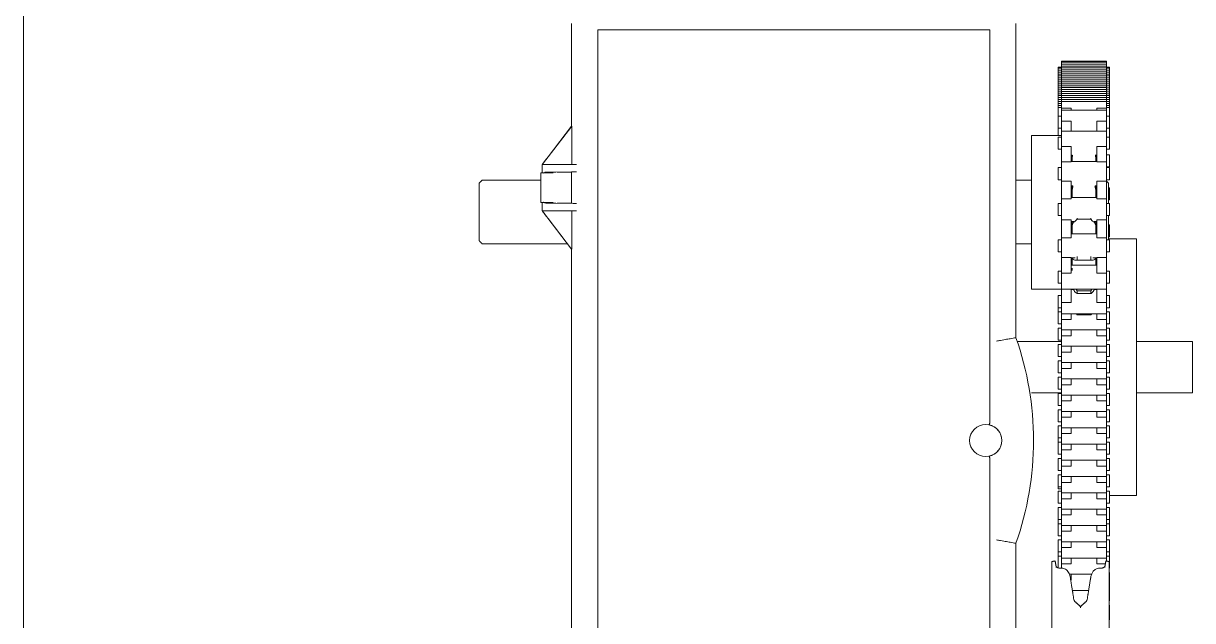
# Model space of a CAD drawing. Header units: inches. Extents: x 1.3 to 23.5, y 7.2 to 20.2.
# Drawn here: x 1.27 to 8.85, y 11.43 to 15.31 of the extents above; entities that cross this region are included whole.
import ezdxf

# ---------------------------------------------------------------- set-up
doc = ezdxf.new("R2010")
doc.units = ezdxf.units.IN
doc.header["$MEASUREMENT"] = 0

msp = doc.modelspace()

# ---------------------------------------------------------------- linework, layer by layer
at = {"color": 7, "linetype": 'Continuous', "lineweight": 15}
for p, q in [((1.265121, 10.040298), (1.265121, 16.073631)), ((4.820264, 15.306231), (4.820264, 14.638323)), ((4.990568, 15.264565), (4.990568, 9.931231)), ((4.990568, 15.264565), (7.532234, 15.264565)), ((7.532234, 15.264565), (7.532234, 12.710314)), ((7.702537, 13.265188), (7.702537, 15.306231)), ((7.976954, 15.020869), (7.976954, 15.015667)), ((7.976954, 15.015667), (7.976954, 15.002899)), ((7.99762, 15.060036), (7.99762, 15.054833)), ((7.99762, 15.054833), (7.99762, 15.042065)), ((7.99762, 15.042065), (7.99762, 15.029297)), ((7.99762, 15.029297), (7.99762, 15.015667)), ((7.99762, 15.016529), (7.99762, 15.002899)), ((8.09862, 15.055237), (8.09862, 15.054817)), ((8.09862, 15.055237), (8.188954, 15.055237)), ((8.188954, 15.055237), (8.188954, 15.054817)), ((8.28962, 15.060036), (8.28962, 15.054833)), ((8.28962, 15.054833), (8.28962, 15.042065)), ((8.28962, 15.042065), (8.28962, 15.029297)), ((8.28962, 15.029297), (8.28962, 15.015667)), ((8.28962, 15.016529), (8.28962, 15.002899)), ((8.310287, 15.020869), (8.310287, 15.015667)), ((8.310287, 15.015667), (8.310287, 15.002899)), ((7.976954, 15.002899), (7.976954, 14.990131)), ((7.976954, 14.990131), (7.976954, 14.977363)), ((7.976954, 14.977363), (7.976954, 14.964595)), ((7.976954, 14.964595), (7.976954, 14.951827)), ((7.976954, 14.951827), (7.976954, 14.939058)), ((7.99762, 15.003761), (7.99762, 14.990131)), ((7.99762, 14.990993), (7.99762, 14.977363)), ((7.99762, 14.978225), (7.99762, 14.964595)), ((7.99762, 14.965457), (7.99762, 14.951827)), ((7.99762, 14.952689), (7.99762, 14.939058)), ((7.99762, 14.939921), (7.99762, 14.92629)), ((8.28962, 15.003761), (8.28962, 14.990131)), ((8.28962, 14.990993), (8.28962, 14.977363)), ((8.28962, 14.978225), (8.28962, 14.964595)), ((8.28962, 14.965457), (8.28962, 14.951827)), ((8.28962, 14.952689), (8.28962, 14.939058)), ((8.28962, 14.939921), (8.28962, 14.92629)), ((8.310287, 15.002899), (8.310287, 14.990131)), ((8.310287, 14.990131), (8.310287, 14.977363)), ((8.310287, 14.977363), (8.310287, 14.964595)), ((8.310287, 14.964595), (8.310287, 14.951827)), ((8.310287, 14.951827), (8.310287, 14.939058)), ((7.976954, 14.939058), (7.976954, 14.92629)), ((7.976954, 14.92629), (7.976954, 14.913523)), ((7.976954, 14.913523), (7.976954, 14.900754)), ((7.976954, 14.900754), (7.976954, 14.887986)), ((7.976954, 14.887986), (7.976954, 14.875218)), ((7.976954, 14.875218), (7.976954, 14.86245)), ((7.99762, 14.927153), (7.99762, 14.913523)), ((7.99762, 14.914385), (7.99762, 14.900754)), ((7.99762, 14.901617), (7.99762, 14.887986)), ((7.99762, 14.888849), (7.99762, 14.875218)), ((7.99762, 14.876081), (7.99762, 14.86245)), ((8.28962, 14.927153), (8.28962, 14.913523)), ((8.28962, 14.914385), (8.28962, 14.900754)), ((8.28962, 14.901617), (8.28962, 14.887986)), ((8.28962, 14.888849), (8.28962, 14.875218)), ((8.28962, 14.876081), (8.28962, 14.86245)), ((8.310287, 14.939058), (8.310287, 14.92629)), ((8.310287, 14.92629), (8.310287, 14.913523)), ((8.310287, 14.913523), (8.310287, 14.900754)), ((8.310287, 14.900754), (8.310287, 14.887986)), ((8.310287, 14.887986), (8.310287, 14.875218)), ((8.310287, 14.875218), (8.310287, 14.86245)), ((7.976954, 14.86245), (7.976954, 14.849682)), ((7.976954, 14.849682), (7.976954, 14.836914)), ((7.976954, 14.836914), (7.976954, 14.824146)), ((7.976954, 14.824146), (7.976954, 14.811378)), ((7.976954, 14.811378), (7.976954, 14.79861)), ((7.976954, 14.79861), (7.976954, 14.785842)), ((7.99762, 14.863313), (7.99762, 14.850816)), ((7.99762, 14.850545), (7.99762, 14.836914)), ((7.99762, 14.837777), (7.99762, 14.824146)), ((7.99762, 14.825009), (7.99762, 14.811378)), ((7.99762, 14.812241), (7.99762, 14.79861)), ((7.99762, 14.799473), (7.99762, 14.756075)), ((8.28962, 14.863313), (8.28962, 14.849682)), ((8.28962, 14.850545), (8.28962, 14.836914)), ((8.28962, 14.837777), (8.28962, 14.824146)), ((8.28962, 14.825009), (8.28962, 14.811378)), ((8.28962, 14.812241), (8.28962, 14.79861)), ((8.28962, 14.799473), (8.28962, 14.756075)), ((8.310287, 14.86245), (8.310287, 14.849682)), ((8.310287, 14.849682), (8.310287, 14.836914)), ((8.310287, 14.836914), (8.310287, 14.824146)), ((8.310287, 14.824146), (8.310287, 14.811378)), ((8.310287, 14.811378), (8.310287, 14.79861)), ((8.310287, 14.79861), (8.310287, 14.785842)), ((7.976954, 14.785842), (7.976954, 14.773074)), ((7.976954, 14.773074), (7.976954, 14.760306)), ((7.976954, 14.760306), (7.976954, 14.704328)), ((7.99762, 14.756075), (8.060287, 14.756075)), ((7.99762, 14.743494), (7.99762, 14.756075)), ((7.99762, 14.743494), (7.99762, 14.672133)), ((8.060287, 14.743494), (8.060287, 14.756075)), ((8.226954, 14.756075), (8.28962, 14.756075)), ((8.226954, 14.743494), (8.226954, 14.756075)), ((8.28962, 14.756075), (8.28962, 14.743494)), ((8.28962, 14.743494), (8.28962, 14.672133)), ((8.310287, 14.785842), (8.310287, 14.773074)), ((8.310287, 14.773074), (8.310287, 14.760306)), ((8.310287, 14.760306), (8.310287, 14.704328)), ((4.822117, 14.639565), (4.63253, 14.392558)), ((4.668284, 14.440312), (4.820985, 14.639262)), ((4.82043, 14.639262), (4.820662, 14.639565)), ((4.82043, 14.639565), (4.82043, 14.639262)), ((4.821757, 14.639565), (4.82043, 14.639565)), ((4.820985, 14.639262), (4.82043, 14.639262)), ((4.822117, 14.639565), (4.821757, 14.639565)), ((4.822117, 14.639565), (4.822117, 14.389565)), ((7.976954, 14.704328), (7.976954, 14.626328)), ((7.99762, 14.672133), (8.060287, 14.672133)), ((7.99762, 14.606873), (7.99762, 14.672133)), ((8.060287, 14.606873), (8.060287, 14.672133)), ((8.226954, 14.672133), (8.28962, 14.672133)), ((8.226954, 14.606873), (8.226954, 14.672133)), ((8.28962, 14.672133), (8.28962, 14.606873)), ((8.310287, 14.704328), (8.310287, 14.626328)), ((7.80362, 13.581381), (7.80362, 14.578216)), ((7.976954, 14.626328), (7.976954, 14.578216)), ((7.976954, 14.567707), (7.976954, 14.489707)), ((7.99762, 14.606873), (7.99762, 14.506608)), ((8.28962, 14.606873), (8.28962, 14.506608)), ((8.310287, 14.626328), (8.310287, 14.567707)), ((8.310287, 14.567707), (8.310287, 14.489707)), ((7.99762, 14.506608), (8.060287, 14.506608)), ((7.99762, 14.407984), (7.99762, 14.506608)), ((8.060287, 14.407984), (8.060287, 14.506608)), ((8.226954, 14.506608), (8.28962, 14.506608)), ((8.226954, 14.407984), (8.226954, 14.506608)), ((8.28962, 14.506608), (8.28962, 14.407984)), ((4.657286, 14.426341), (4.668127, 14.440312)), ((4.668127, 14.440099), (4.657286, 14.42597)), ((4.657286, 14.42597), (4.657286, 14.426341)), ((4.668127, 14.440099), (4.668284, 14.440312)), ((4.668127, 14.440312), (4.668127, 14.440099)), ((4.668284, 14.440312), (4.668127, 14.440312)), ((8.067287, 14.41728), (8.067287, 14.45054)), ((8.067287, 14.41728), (8.067287, 14.408477)), ((8.220287, 14.41728), (8.220287, 14.45054)), ((8.220287, 14.408477), (8.220287, 14.41728)), ((8.310287, 14.453255), (8.310287, 14.375254)), ((4.701252, 14.335398), (4.621931, 14.335398)), ((4.630264, 14.389565), (4.630264, 14.335398)), ((4.630264, 14.389565), (4.638976, 14.389565)), ((4.63253, 14.392558), (4.63253, 14.389565)), ((4.638976, 14.389565), (4.852872, 14.389565)), ((4.653741, 14.339951), (4.852872, 14.341927)), ((4.820264, 14.34048), (4.726231, 14.339565)), ((4.821757, 14.341226), (4.820264, 14.34048)), ((4.820264, 14.34048), (4.820264, 14.13865)), ((7.976954, 14.369311), (7.976954, 14.291311)), ((8.060287, 14.407984), (7.99762, 14.407984)), ((7.99762, 14.407984), (7.99762, 14.28236)), ((8.28962, 14.407984), (8.226954, 14.407984)), ((8.28962, 14.407984), (8.28962, 14.28236)), ((8.310287, 14.369311), (8.310287, 14.291311)), ((4.220287, 13.896132), (4.220287, 14.268131)), ((7.99762, 14.28236), (8.060287, 14.28236)), ((7.99762, 14.166647), (7.99762, 14.28236)), ((8.060287, 14.166647), (8.060287, 14.28236)), ((8.226954, 14.28236), (8.28962, 14.28236)), ((8.226954, 14.166647), (8.226954, 14.28236)), ((8.28962, 14.28236), (8.28962, 14.166647)), ((8.30362, 14.268131), (8.30362, 14.136538)), ((8.067287, 14.211822), (8.067287, 14.252144)), ((8.067287, 14.211822), (8.067287, 14.175705)), ((8.220287, 14.211822), (8.220287, 14.252144)), ((8.220287, 14.175705), (8.220287, 14.211822)), ((8.310287, 14.238372), (8.310287, 14.160372)), ((4.621931, 14.143731), (4.701252, 14.143731)), ((4.630264, 14.143731), (4.630264, 14.089565)), ((4.852872, 14.137202), (4.653741, 14.139178)), ((4.726231, 14.139565), (4.820264, 14.13865)), ((4.820264, 14.13865), (4.821757, 14.137903)), ((7.976954, 14.136538), (7.976954, 14.058538)), ((8.060287, 14.166647), (7.99762, 14.166647)), ((7.99762, 14.166647), (7.99762, 14.030357)), ((8.28962, 14.166647), (8.226954, 14.166647)), ((8.28962, 14.166647), (8.28962, 14.030357)), ((8.310287, 14.136538), (8.310287, 14.058538)), ((4.638976, 14.089565), (4.630264, 14.089565)), ((4.632361, 14.086776), (4.632361, 14.089565)), ((4.632361, 14.086776), (4.820022, 13.839565)), ((4.852872, 14.089565), (4.638976, 14.089565)), ((4.668127, 14.03849), (4.657177, 14.052914)), ((4.819134, 13.839565), (4.668127, 14.03849)), ((4.821874, 13.839565), (4.821874, 14.089565)), ((7.99762, 14.030357), (8.060287, 14.030357)), ((7.99762, 13.913536), (7.99762, 14.030357)), ((8.060287, 13.913536), (8.060287, 14.030357)), ((8.09862, 14.034799), (8.09862, 14.040582)), ((8.188954, 14.034799), (8.09862, 14.034799)), ((8.188954, 14.034799), (8.188954, 14.040582)), ((8.226954, 14.030357), (8.28962, 14.030357)), ((8.226954, 13.913536), (8.226954, 14.030357)), ((8.28962, 14.030357), (8.28962, 13.913536)), ((8.30362, 14.058538), (8.30362, 13.901535)), ((8.067287, 13.986264), (8.067287, 14.019371)), ((8.067287, 13.986264), (8.067287, 13.940701)), ((8.220287, 13.986264), (8.220287, 14.019371)), ((8.220287, 13.940701), (8.220287, 13.986264)), ((8.310287, 13.99901), (8.310287, 13.92101)), ((7.976954, 13.901535), (7.976954, 13.823535)), ((8.060287, 13.913536), (7.99762, 13.913536)), ((7.99762, 13.913536), (7.99762, 13.785402)), ((8.28962, 13.913536), (8.226954, 13.913536)), ((8.28962, 13.913536), (8.28962, 13.785402)), ((8.310287, 13.901535), (8.310287, 13.823535)), ((8.483954, 13.906965), (8.483954, 13.753788)), ((4.791723, 13.875674), (4.240287, 13.875674)), ((4.819134, 13.839565), (4.820022, 13.839565)), ((4.821874, 13.839565), (4.820022, 13.839565)), ((4.820264, 13.839565), (4.820264, 11.35499)), ((7.80362, 13.875674), (7.702537, 13.875674)), ((7.99762, 13.785402), (8.060287, 13.785402)), ((7.99762, 13.683605), (7.99762, 13.785402)), ((8.060287, 13.683605), (8.060287, 13.785402)), ((8.067287, 13.774947), (8.067287, 13.784368)), ((8.067287, 13.774947), (8.067287, 13.735922)), ((8.09862, 13.769589), (8.09862, 13.792514)), ((8.188954, 13.769589), (8.09862, 13.769589)), ((8.188954, 13.769589), (8.188954, 13.792514)), ((8.220287, 13.774947), (8.220287, 13.784368)), ((8.220287, 13.735922), (8.220287, 13.774947)), ((8.226954, 13.785402), (8.28962, 13.785402)), ((8.226954, 13.683605), (8.226954, 13.785402)), ((8.28962, 13.785402), (8.28962, 13.683605)), ((8.483954, 13.753788), (8.483954, 12.240298)), ((7.976954, 13.696755), (7.976954, 13.618755)), ((8.060287, 13.683605), (7.99762, 13.683605)), ((7.99762, 13.683605), (7.99762, 13.579589)), ((8.067287, 13.717734), (8.067287, 13.700574)), ((8.28962, 13.683605), (8.226954, 13.683605)), ((8.28962, 13.683605), (8.28962, 13.579589)), ((8.310287, 13.696755), (8.310287, 13.618755)), ((7.99762, 13.492841), (7.99762, 13.579589)), ((8.060287, 13.492841), (8.060287, 13.579589)), ((8.067287, 13.579589), (8.067287, 13.577314)), ((8.220287, 13.577314), (8.220287, 13.579589)), ((8.226954, 13.492841), (8.226954, 13.579589)), ((8.28962, 13.579589), (8.28962, 13.492841)), ((7.976954, 13.460147), (7.976954, 13.538147)), ((8.09862, 13.551606), (8.09862, 13.56867)), ((8.09862, 13.56867), (8.188954, 13.56867)), ((8.188954, 13.551606), (8.09862, 13.551606)), ((8.188954, 13.551606), (8.188954, 13.56867)), ((8.310287, 13.460147), (8.310287, 13.538147)), ((7.976954, 13.460147), (7.976954, 13.432398)), ((7.976954, 13.354398), (7.976954, 13.432398)), ((7.99762, 13.492841), (8.060287, 13.492841)), ((7.99762, 13.42098), (7.99762, 13.492841)), ((8.226954, 13.492841), (8.28962, 13.492841)), ((8.28962, 13.42098), (8.28962, 13.492841)), ((8.310287, 13.354398), (8.310287, 13.432398)), ((7.99762, 13.383142), (7.99762, 13.42098)), ((7.99762, 13.383142), (8.060287, 13.383142)), ((7.99762, 13.315231), (7.99762, 13.383142)), ((8.060287, 13.383142), (8.060287, 13.42098)), ((8.09862, 13.414036), (8.09862, 13.42098)), ((8.188954, 13.414036), (8.09862, 13.414036)), ((8.188954, 13.414036), (8.188954, 13.42098)), ((8.226954, 13.383142), (8.226954, 13.42098)), ((8.226954, 13.383142), (8.28962, 13.383142)), ((8.28962, 13.42098), (8.28962, 13.383142)), ((8.28962, 13.315231), (8.28962, 13.383142)), ((7.976954, 13.248649), (7.976954, 13.326649)), ((7.99762, 13.277393), (7.99762, 13.315231)), ((7.99762, 13.277393), (8.060287, 13.277393)), ((7.99762, 13.209482), (7.99762, 13.277393)), ((8.060287, 13.277393), (8.060287, 13.315231)), ((8.226954, 13.277393), (8.226954, 13.315231)), ((8.226954, 13.277393), (8.28962, 13.277393)), ((8.28962, 13.315231), (8.28962, 13.277393)), ((8.28962, 13.209482), (8.28962, 13.277393)), ((8.310287, 13.248649), (8.310287, 13.326649)), ((7.976954, 13.1429), (7.976954, 13.2209)), ((7.99762, 13.171644), (7.99762, 13.209482)), ((8.060287, 13.171644), (8.060287, 13.209482)), ((8.226954, 13.171644), (8.226954, 13.209482)), ((8.28962, 13.209482), (8.28962, 13.171644)), ((8.310287, 13.1429), (8.310287, 13.2209)), ((8.848454, 13.240298), (8.848454, 13.115298)), ((7.99762, 13.171644), (8.060287, 13.171644)), ((7.99762, 13.103733), (7.99762, 13.171644)), ((8.226954, 13.171644), (8.28962, 13.171644)), ((8.28962, 13.103733), (8.28962, 13.171644)), ((7.976954, 13.037151), (7.976954, 13.115151)), ((7.99762, 13.065895), (7.99762, 13.103733)), ((7.99762, 13.065895), (8.060287, 13.065895)), ((7.99762, 12.997984), (7.99762, 13.065895)), ((8.060287, 13.065895), (8.060287, 13.103733)), ((8.226954, 13.065895), (8.226954, 13.103733)), ((8.226954, 13.065895), (8.28962, 13.065895)), ((8.28962, 13.103733), (8.28962, 13.065895)), ((8.28962, 12.997984), (8.28962, 13.065895)), ((8.310287, 13.037151), (8.310287, 13.115151)), ((8.848454, 13.031965), (8.848454, 13.115298)), ((7.976954, 12.931402), (7.976954, 13.009402)), ((7.99762, 12.960146), (7.99762, 12.997984)), ((8.060287, 12.960146), (8.060287, 12.997984)), ((8.226954, 12.960146), (8.226954, 12.997984)), ((8.28962, 12.997984), (8.28962, 12.960146)), ((8.310287, 12.931402), (8.310287, 13.009402)), ((8.848454, 13.031965), (8.848454, 12.906965)), ((7.976954, 12.906419), (7.976954, 12.903653)), ((7.976954, 12.825653), (7.976954, 12.903653)), ((7.99762, 12.960146), (8.060287, 12.960146)), ((7.99762, 12.892235), (7.99762, 12.960146)), ((7.99762, 12.854397), (7.99762, 12.892235)), ((8.060287, 12.854397), (8.060287, 12.892235)), ((8.226954, 12.960146), (8.28962, 12.960146)), ((8.226954, 12.854397), (8.226954, 12.892235)), ((8.28962, 12.892235), (8.28962, 12.960146)), ((8.28962, 12.892235), (8.28962, 12.854397)), ((8.310287, 12.825653), (8.310287, 12.903653)), ((7.99762, 12.854397), (8.060287, 12.854397)), ((7.99762, 12.786486), (7.99762, 12.854397)), ((8.226954, 12.854397), (8.28962, 12.854397)), ((8.28962, 12.786486), (8.28962, 12.854397)), ((7.976954, 12.719904), (7.976954, 12.797904)), ((7.99762, 12.748648), (7.99762, 12.786486)), ((7.99762, 12.748648), (8.060287, 12.748648)), ((7.99762, 12.680737), (7.99762, 12.748648)), ((8.060287, 12.748648), (8.060287, 12.786486)), ((8.226954, 12.748648), (8.226954, 12.786486)), ((8.226954, 12.748648), (8.28962, 12.748648)), ((8.28962, 12.786486), (8.28962, 12.748648)), ((8.28962, 12.680737), (8.28962, 12.748648)), ((8.310287, 12.719904), (8.310287, 12.797904)), ((7.976954, 12.614155), (7.976954, 12.692155)), ((7.99762, 12.642899), (7.99762, 12.680737)), ((8.060287, 12.642899), (8.060287, 12.680737)), ((8.226954, 12.642899), (8.226954, 12.680737)), ((8.28962, 12.680737), (8.28962, 12.642899)), ((8.310287, 12.614155), (8.310287, 12.692155)), ((7.976954, 12.614155), (7.976954, 12.586406)), ((7.99762, 12.642899), (8.060287, 12.642899)), ((7.99762, 12.574988), (7.99762, 12.642899)), ((8.226954, 12.642899), (8.28962, 12.642899)), ((8.28962, 12.574988), (8.28962, 12.642899)), ((7.976954, 12.508406), (7.976954, 12.586406)), ((7.99762, 12.53715), (7.99762, 12.574988)), ((7.99762, 12.53715), (8.060287, 12.53715)), ((7.99762, 12.469239), (7.99762, 12.53715)), ((8.060287, 12.53715), (8.060287, 12.574988)), ((8.226954, 12.53715), (8.226954, 12.574988)), ((8.226954, 12.53715), (8.28962, 12.53715)), ((8.28962, 12.574988), (8.28962, 12.53715)), ((8.28962, 12.469239), (8.28962, 12.53715)), ((8.310287, 12.508406), (8.310287, 12.586406)), ((7.532234, 12.485482), (7.532234, 9.931231)), ((7.976954, 12.402657), (7.976954, 12.480657)), ((7.99762, 12.431401), (7.99762, 12.469239)), ((8.060287, 12.431401), (8.060287, 12.469239)), ((8.226954, 12.431401), (8.226954, 12.469239)), ((8.28962, 12.469239), (8.28962, 12.431401)), ((8.310287, 12.402657), (8.310287, 12.480657)), ((7.976954, 12.296908), (7.976954, 12.374908)), ((7.99762, 12.431401), (8.060287, 12.431401)), ((7.99762, 12.36349), (7.99762, 12.431401)), ((7.99762, 12.325652), (7.99762, 12.36349)), ((8.060287, 12.325652), (8.060287, 12.36349)), ((8.226954, 12.431401), (8.28962, 12.431401)), ((8.226954, 12.325652), (8.226954, 12.36349)), ((8.28962, 12.36349), (8.28962, 12.431401)), ((8.28962, 12.36349), (8.28962, 12.325652)), ((8.310287, 12.296908), (8.310287, 12.374908)), ((7.976954, 12.296908), (7.976954, 12.284588)), ((7.99762, 12.325652), (8.060287, 12.325652)), ((7.99762, 12.257741), (7.99762, 12.325652)), ((8.226954, 12.325652), (8.28962, 12.325652)), ((8.28962, 12.257741), (8.28962, 12.325652)), ((7.976954, 12.191159), (7.976954, 12.269159)), ((7.99762, 12.219903), (7.99762, 12.257741)), ((7.99762, 12.219903), (8.060287, 12.219903)), ((7.99762, 12.151992), (7.99762, 12.219903)), ((8.060287, 12.219903), (8.060287, 12.257741)), ((8.226954, 12.219903), (8.226954, 12.257741)), ((8.226954, 12.219903), (8.28962, 12.219903)), ((8.28962, 12.257741), (8.28962, 12.219903)), ((8.28962, 12.151992), (8.28962, 12.219903)), ((8.310287, 12.191159), (8.310287, 12.269159)), ((7.976954, 12.08541), (7.976954, 12.16341)), ((7.99762, 12.114154), (7.99762, 12.151992)), ((8.060287, 12.114154), (8.060287, 12.151992)), ((8.226954, 12.114154), (8.226954, 12.151992)), ((8.28962, 12.151992), (8.28962, 12.114154)), ((8.310287, 12.08541), (8.310287, 12.16341)), ((7.976954, 12.08541), (7.976954, 12.057661)), ((7.976954, 11.979661), (7.976954, 12.057661)), ((7.99762, 12.114154), (8.060287, 12.114154)), ((7.99762, 12.046243), (7.99762, 12.114154)), ((8.226954, 12.114154), (8.28962, 12.114154)), ((8.28962, 12.046243), (8.28962, 12.114154)), ((8.310287, 12.08541), (8.310287, 12.057661)), ((8.310287, 11.979661), (8.310287, 12.057661)), ((7.99762, 12.008405), (7.99762, 12.046243)), ((7.99762, 12.008405), (8.060287, 12.008405)), ((7.99762, 11.940494), (7.99762, 12.008405)), ((8.060287, 12.008405), (8.060287, 12.046243)), ((8.226954, 12.008405), (8.226954, 12.046243)), ((8.226954, 12.008405), (8.28962, 12.008405)), ((8.28962, 12.046243), (8.28962, 12.008405)), ((8.28962, 11.940494), (8.28962, 12.008405)), ((7.702537, 9.889565), (7.702537, 11.930608)), ((7.976954, 11.873912), (7.976954, 11.951912)), ((7.99762, 11.902656), (7.99762, 11.940494)), ((8.060287, 11.902656), (8.060287, 11.940494)), ((8.226954, 11.902656), (8.226954, 11.940494)), ((8.28962, 11.940494), (8.28962, 11.902656)), ((8.310287, 11.873912), (8.310287, 11.951912)), ((7.976954, 11.873912), (7.976954, 11.846163)), ((7.976954, 11.768163), (7.976954, 11.846163)), ((7.99762, 11.902656), (8.060287, 11.902656)), ((7.99762, 11.834745), (7.99762, 11.902656)), ((7.99762, 11.796907), (7.99762, 11.834745)), ((8.060287, 11.796907), (8.060287, 11.834745)), ((8.226954, 11.902656), (8.28962, 11.902656)), ((8.226954, 11.796907), (8.226954, 11.834745)), ((8.28962, 11.834745), (8.28962, 11.902656)), ((8.28962, 11.834745), (8.28962, 11.814817)), ((8.310287, 11.873912), (8.310287, 11.846163)), ((8.310287, 11.768163), (8.310287, 11.846163)), ((7.935798, 11.812075), (7.935798, 9.918449)), ((7.99762, 11.796907), (8.060287, 11.796907)), ((7.99762, 11.76911), (7.99762, 11.796907)), ((8.226954, 11.796907), (8.282592, 11.796907)), ((8.306931, 9.855521), (8.306931, 11.812075)), ((8.060287, 11.691158), (8.060287, 11.728996)), ((8.310287, 11.662414), (8.310287, 11.740414)), ((8.310287, 11.662414), (8.310287, 11.634665)), ((8.310287, 11.556665), (8.310287, 11.634665)), ((8.310287, 11.450916), (8.310287, 11.528916)), ((8.310287, 11.450916), (8.310287, 11.433005))]:
    msp.add_line(p, q, dxfattribs=at)
msp.add_circle((7.506404, 12.597898), 0.104167, dxfattribs=at)
for centre, radius, start, end in [((5.813283, 12.597898), 2.003636, 340.5466288, 19.4533712), ((7.506404, 12.597898), 0.105013, 282.5866872, 77.4133128), ((8.098796, 11.567792), 0.020833, 189, 228.3263491), ((8.143933, 11.567792), 0.020833, 311.6736509, 351), ((8.100531, 11.510465), 0.020833, 0, 48.3263491), ((8.142198, 11.510465), 0.020833, 131.6736509, 180)]:
    msp.add_arc(centre, radius, start, end, dxfattribs=at)
for centre, major_axis, ratio, start_param, end_param in [((4.670264, 14.442306), (0.041664, 0.055393), 0.00838454, 1.86945715, 2.69249085), ((4.670264, 14.339564), (0.047333, 0), 0.00872687, 0.00104473, 1.92738342), ((4.946738, 14.341207), (0.125, 0), 0.00872687, 2.42026805, 3.12413936), ((4.670264, 14.139565), (0.047333, 0), 0.00872687, 4.35580189, 6.28214058), ((4.946738, 14.137922), (0.125, 0), 0.00872687, 3.15904595, 3.86291725), ((4.670264, 14.036259), (-0.041664, 0.055986), 0.0083594, 0.43949511, 1.2625288)]:
    msp.add_ellipse(centre, major_axis=major_axis, ratio=ratio, start_param=start_param, end_param=end_param, dxfattribs=at)
for points in [[(7.99762, 15.020869), (7.976954, 15.020869)], [(7.99762, 15.015667), (7.976954, 15.015667)], [(8.28962, 15.060036), (7.99762, 15.060036)], [(8.28962, 15.054833), (7.99762, 15.054833)], [(8.28962, 15.042065), (7.99762, 15.042065)], [(8.28962, 15.029297), (7.99762, 15.029297)], [(8.28962, 15.016529), (7.99762, 15.016529)], [(8.310287, 15.020869), (8.28962, 15.020869)], [(8.310287, 15.015667), (8.28962, 15.015667)], [(7.99762, 15.002899), (7.976954, 15.002899)], [(7.99762, 14.990131), (7.976954, 14.990131)], [(7.99762, 14.977363), (7.976954, 14.977363)], [(7.99762, 14.964595), (7.976954, 14.964595)], [(7.99762, 14.951827), (7.976954, 14.951827)], [(8.28962, 15.003761), (7.99762, 15.003761)], [(8.28962, 14.990993), (7.99762, 14.990993)], [(8.28962, 14.978225), (7.99762, 14.978225)], [(8.28962, 14.965457), (7.99762, 14.965457)], [(8.28962, 14.952689), (7.99762, 14.952689)], [(8.28962, 14.939921), (7.99762, 14.939921)], [(8.310287, 15.002899), (8.28962, 15.002899)], [(8.310287, 14.990131), (8.28962, 14.990131)], [(8.310287, 14.977363), (8.28962, 14.977363)], [(8.310287, 14.964595), (8.28962, 14.964595)], [(8.310287, 14.951827), (8.28962, 14.951827)], [(7.99762, 14.939058), (7.976954, 14.939058)], [(7.99762, 14.92629), (7.976954, 14.92629)], [(7.99762, 14.913523), (7.976954, 14.913523)], [(7.99762, 14.900754), (7.976954, 14.900754)], [(7.99762, 14.887986), (7.976954, 14.887986)], [(7.99762, 14.875218), (7.976954, 14.875218)], [(8.28962, 14.927153), (7.99762, 14.927153)], [(8.28962, 14.914385), (7.99762, 14.914385)], [(8.28962, 14.901617), (7.99762, 14.901617)], [(8.28962, 14.888849), (7.99762, 14.888849)], [(8.28962, 14.876081), (7.99762, 14.876081)], [(8.310287, 14.939058), (8.28962, 14.939058)], [(8.310287, 14.92629), (8.28962, 14.92629)], [(8.310287, 14.913523), (8.28962, 14.913523)], [(8.310287, 14.900754), (8.28962, 14.900754)], [(8.310287, 14.887986), (8.28962, 14.887986)], [(8.310287, 14.875218), (8.28962, 14.875218)], [(7.99762, 14.86245), (7.976954, 14.86245)], [(7.99762, 14.849682), (7.976954, 14.849682)], [(7.99762, 14.836914), (7.976954, 14.836914)], [(7.99762, 14.824146), (7.976954, 14.824146)], [(7.99762, 14.811378), (7.976954, 14.811378)], [(7.99762, 14.79861), (7.976954, 14.79861)], [(8.28962, 14.863313), (7.99762, 14.863313)], [(8.28962, 14.850545), (7.99762, 14.850545)], [(8.28962, 14.837777), (7.99762, 14.837777)], [(8.28962, 14.825009), (7.99762, 14.825009)], [(8.28962, 14.812241), (7.99762, 14.812241)], [(8.28962, 14.799473), (7.99762, 14.799473)], [(8.310287, 14.86245), (8.28962, 14.86245)], [(8.310287, 14.849682), (8.28962, 14.849682)], [(8.310287, 14.836914), (8.28962, 14.836914)], [(8.310287, 14.824146), (8.28962, 14.824146)], [(8.310287, 14.811378), (8.28962, 14.811378)], [(8.310287, 14.79861), (8.28962, 14.79861)], [(7.99762, 14.785842), (7.976954, 14.785842)], [(7.99762, 14.773074), (7.976954, 14.773074)], [(7.99762, 14.760306), (7.976954, 14.760306)], [(8.28962, 14.743494), (7.99762, 14.743494)], [(8.310287, 14.785842), (8.28962, 14.785842)], [(8.310287, 14.773074), (8.28962, 14.773074)], [(8.310287, 14.760306), (8.28962, 14.760306)], [(7.99762, 14.704328), (7.976954, 14.704328)], [(8.310287, 14.704328), (8.28962, 14.704328)], [(7.99762, 14.578216), (7.80362, 14.578216)], [(7.976954, 14.626328), (7.99762, 14.626328)], [(7.99762, 14.567707), (7.976954, 14.567707)], [(8.28962, 14.606873), (7.99762, 14.606873)], [(8.28962, 14.626328), (8.310287, 14.626328)], [(8.310287, 14.567707), (8.28962, 14.567707)], [(7.976954, 14.489707), (7.99762, 14.489707)], [(8.28962, 14.489707), (8.310287, 14.489707)], [(8.060287, 14.45054), (8.067889, 14.45054)], [(8.226954, 14.408477), (8.060287, 14.408477)], [(8.067773, 14.438102), (8.067287, 14.41728)], [(8.069753, 14.450881), (8.067773, 14.438102)], [(8.219802, 14.438102), (8.218738, 14.451601)], [(8.219685, 14.45054), (8.226954, 14.45054)], [(8.310287, 14.453255), (8.28962, 14.453255)], [(4.621931, 14.335398), (4.621931, 14.143731)], [(7.99762, 14.369311), (7.976954, 14.369311)], [(8.28962, 14.375254), (8.310287, 14.375254)], [(8.310287, 14.369311), (8.28962, 14.369311)], [(4.240287, 14.288131), (4.220287, 14.268131)], [(4.621931, 14.288131), (4.240287, 14.288131)], [(7.80362, 14.288131), (7.702537, 14.288131)], [(7.976954, 14.291311), (7.99762, 14.291311)], [(8.28962, 14.291311), (8.310287, 14.291311)], [(8.30362, 14.268131), (8.28962, 14.282131)], [(8.060287, 14.252144), (8.07106, 14.252144)], [(8.067773, 14.229309), (8.067287, 14.211822)], [(8.07239, 14.250933), (8.067773, 14.229309)], [(8.219802, 14.229309), (8.215184, 14.250933)], [(8.216514, 14.252144), (8.226954, 14.252144)], [(8.310287, 14.238372), (8.30362, 14.238372)], [(7.99762, 14.136538), (7.976954, 14.136538)], [(8.226954, 14.175705), (8.060287, 14.175705)], [(8.310287, 14.136538), (8.28962, 14.136538)], [(8.30362, 14.160372), (8.310287, 14.160372)], [(7.976954, 14.058538), (7.99762, 14.058538)], [(8.28962, 14.058538), (8.310287, 14.058538)], [(8.060287, 14.019371), (8.077591, 14.019371)], [(8.067773, 13.997754), (8.067287, 13.986264)], [(8.074861, 14.013344), (8.067773, 13.997754)], [(8.079689, 14.016567), (8.074861, 14.013344)], [(8.212714, 14.013344), (8.207885, 14.016567)], [(8.209983, 14.019371), (8.226954, 14.019371)], [(8.219802, 13.997754), (8.212714, 14.013344)], [(8.310287, 13.99901), (8.30362, 13.99901)], [(4.240287, 13.875674), (4.220287, 13.896132)], [(7.99762, 13.901535), (7.976954, 13.901535)], [(8.226954, 13.940701), (8.060287, 13.940701)], [(8.310287, 13.901535), (8.28962, 13.901535)], [(8.30362, 13.92101), (8.310287, 13.92101)], [(8.483954, 13.906965), (8.30362, 13.906965)], [(7.976954, 13.823535), (7.99762, 13.823535)], [(8.28962, 13.823535), (8.310287, 13.823535)], [(8.060287, 13.784368), (8.086785, 13.784368)], [(8.226954, 13.735922), (8.060287, 13.735922)], [(8.067773, 13.77869), (8.067287, 13.774947)], [(8.074861, 13.774301), (8.068924, 13.777976)], [(8.079689, 13.770533), (8.074861, 13.774301)], [(8.089357, 13.767623), (8.198183, 13.767623)], [(8.200789, 13.784368), (8.226954, 13.784368)], [(8.212714, 13.774301), (8.207885, 13.770533)], [(8.21865, 13.777976), (8.212714, 13.774301)], [(7.99762, 13.696755), (7.976954, 13.696755)], [(8.310287, 13.696755), (8.28962, 13.696755)], [(7.80362, 13.581381), (7.99762, 13.581381)], [(7.976954, 13.618755), (7.99762, 13.618755)], [(7.99762, 13.579589), (8.28962, 13.579589)], [(8.076972, 13.577314), (8.060287, 13.577314)], [(8.079689, 13.571582), (8.075894, 13.579589)], [(8.188954, 13.56867), (8.193524, 13.579589)], [(8.211681, 13.579589), (8.207885, 13.571582)], [(8.226954, 13.577314), (8.210602, 13.577314)], [(8.28962, 13.618755), (8.310287, 13.618755)], [(7.99762, 13.538147), (7.976954, 13.538147)], [(8.310287, 13.538147), (8.28962, 13.538147)], [(7.976954, 13.460147), (7.99762, 13.460147)], [(7.99762, 13.432398), (7.976954, 13.432398)], [(8.28962, 13.460147), (8.310287, 13.460147)], [(8.310287, 13.432398), (8.28962, 13.432398)], [(7.976954, 13.354398), (7.99762, 13.354398)], [(7.99762, 13.42098), (8.28962, 13.42098)], [(8.09862, 13.414036), (8.094125, 13.421266)], [(8.28962, 13.354398), (8.310287, 13.354398)], [(7.99762, 13.326649), (7.976954, 13.326649)], [(7.99762, 13.315231), (8.28962, 13.315231)], [(8.310287, 13.326649), (8.28962, 13.326649)], [(7.702537, 13.265188), (7.701045, 13.264932)], [(7.99762, 13.240298), (7.711145, 13.240298)], [(7.976954, 13.248649), (7.99762, 13.248649)], [(7.99762, 13.2209), (7.976954, 13.2209)], [(7.99762, 13.209482), (8.28962, 13.209482)], [(8.28962, 13.248649), (8.310287, 13.248649)], [(8.310287, 13.2209), (8.28962, 13.2209)], [(8.848454, 13.240298), (8.483954, 13.240298)], [(7.976954, 13.1429), (7.99762, 13.1429)], [(8.28962, 13.1429), (8.310287, 13.1429)], [(7.99762, 13.115151), (7.976954, 13.115151)], [(7.99762, 13.103733), (8.28962, 13.103733)], [(8.310287, 13.115151), (8.28962, 13.115151)], [(7.976954, 13.037151), (7.99762, 13.037151)], [(7.99762, 13.009402), (7.976954, 13.009402)], [(7.99762, 12.997984), (8.28962, 12.997984)], [(8.28962, 13.037151), (8.310287, 13.037151)], [(8.310287, 13.009402), (8.28962, 13.009402)], [(7.80362, 12.906965), (7.99762, 12.906965)], [(7.976954, 12.931402), (7.99762, 12.931402)], [(7.99762, 12.906419), (7.976954, 12.906419)], [(7.99762, 12.903653), (7.976954, 12.903653)], [(7.99762, 12.892235), (8.28962, 12.892235)], [(8.28962, 12.931402), (8.310287, 12.931402)], [(8.310287, 12.903653), (8.28962, 12.903653)], [(8.483954, 12.906965), (8.848454, 12.906965)], [(7.976954, 12.825653), (7.99762, 12.825653)], [(8.28962, 12.825653), (8.310287, 12.825653)], [(7.99762, 12.797904), (7.976954, 12.797904)], [(7.99762, 12.786486), (8.28962, 12.786486)], [(8.310287, 12.797904), (8.28962, 12.797904)], [(7.532234, 12.710314), (7.532198, 12.70998)], [(7.976954, 12.719904), (7.99762, 12.719904)], [(7.99762, 12.692155), (7.976954, 12.692155)], [(7.99762, 12.680737), (8.28962, 12.680737)], [(8.28962, 12.719904), (8.310287, 12.719904)], [(8.310287, 12.692155), (8.28962, 12.692155)], [(7.976954, 12.614155), (7.99762, 12.614155)], [(8.28962, 12.614155), (8.310287, 12.614155)], [(7.99762, 12.586406), (7.976954, 12.586406)], [(7.99762, 12.574988), (8.28962, 12.574988)], [(8.310287, 12.586406), (8.28962, 12.586406)], [(7.532198, 12.485816), (7.532234, 12.485482)], [(7.976954, 12.508406), (7.99762, 12.508406)], [(7.99762, 12.480657), (7.976954, 12.480657)], [(7.99762, 12.469239), (8.28962, 12.469239)], [(8.28962, 12.508406), (8.310287, 12.508406)], [(8.310287, 12.480657), (8.28962, 12.480657)], [(7.976954, 12.402657), (7.99762, 12.402657)], [(7.99762, 12.374908), (7.976954, 12.374908)], [(7.99762, 12.36349), (8.28962, 12.36349)], [(8.28962, 12.402657), (8.310287, 12.402657)], [(8.310287, 12.374908), (8.28962, 12.374908)], [(7.976954, 12.296908), (7.99762, 12.296908)], [(8.28962, 12.296908), (8.310287, 12.296908)], [(7.976954, 12.284588), (7.99762, 12.284588)], [(7.99762, 12.269159), (7.976954, 12.269159)], [(7.99762, 12.257741), (8.28962, 12.257741)], [(8.310287, 12.269159), (8.28962, 12.269159)], [(8.310287, 12.240298), (8.483954, 12.240298)], [(7.976954, 12.191159), (7.99762, 12.191159)], [(7.99762, 12.16341), (7.976954, 12.16341)], [(7.99762, 12.151992), (8.28962, 12.151992)], [(8.28962, 12.191159), (8.310287, 12.191159)], [(8.310287, 12.16341), (8.28962, 12.16341)], [(7.976954, 12.08541), (7.99762, 12.08541)], [(7.99762, 12.057661), (7.976954, 12.057661)], [(8.28962, 12.08541), (8.310287, 12.08541)], [(8.310287, 12.057661), (8.28962, 12.057661)], [(7.99762, 12.046243), (8.28962, 12.046243)], [(7.702537, 11.930608), (7.701045, 11.930864)], [(7.976954, 11.979661), (7.99762, 11.979661)], [(7.99762, 11.951912), (7.976954, 11.951912)], [(7.99762, 11.940494), (8.28962, 11.940494)], [(8.28962, 11.979661), (8.310287, 11.979661)], [(8.310287, 11.951912), (8.28962, 11.951912)], [(7.976954, 11.873912), (7.99762, 11.873912)], [(7.99762, 11.846163), (7.976954, 11.846163)], [(7.99762, 11.834745), (8.28962, 11.834745)], [(8.28962, 11.873912), (8.310287, 11.873912)], [(8.310287, 11.846163), (8.28962, 11.846163)], [(7.957198, 11.815465), (7.935798, 11.812075)], [(7.963997, 11.772537), (7.957198, 11.815465)], [(7.996522, 11.769507), (7.982107, 11.769507)], [(8.260599, 11.769507), (8.246207, 11.769507)], [(8.285531, 11.815465), (8.27872, 11.772459)], [(8.306931, 11.812075), (8.285531, 11.815465)], [(8.306931, 11.768163), (8.310287, 11.768163)], [(8.04978, 11.728996), (8.193064, 11.728996)], [(8.056292, 11.70204), (8.057757, 11.692843)], [(8.184972, 11.692843), (8.186437, 11.70204)], [(8.310287, 11.740414), (8.306931, 11.740414)], [(8.078219, 11.564533), (8.068202, 11.627779)], [(8.06892, 11.623247), (8.173809, 11.623247)], [(8.174758, 11.629239), (8.16451, 11.564533)], [(8.306931, 11.662414), (8.310287, 11.662414)], [(8.310287, 11.634665), (8.306931, 11.634665)], [(8.114383, 11.526026), (8.084944, 11.552231)], [(8.157785, 11.552231), (8.128346, 11.526026)], [(8.306931, 11.556665), (8.310287, 11.556665)], [(8.310287, 11.528916), (8.306931, 11.528916)], [(8.120141, 11.517498), (8.122588, 11.517498)], [(8.306931, 11.450916), (8.310287, 11.450916)], [(8.306931, 11.433005), (8.310287, 11.433005)]]:
    msp.add_open_spline(points, degree=1, dxfattribs=at)
for points, knots in [([(8.220287, 14.41728), (8.220268, 14.421513), (8.220237, 14.42861), (8.219927, 14.435372), (8.219802, 14.438102)], [0, 0, 0, 0, 0.59640545, 1, 1, 1, 1]), ([(4.653741, 14.339951), (4.651179, 14.339451), (4.646132, 14.338467), (4.64137, 14.335536), (4.639006, 14.334188), (4.638976, 14.334171)], [0, 0, 0, 0, 0.50438456, 0.99361691, 1, 1, 1, 1]), ([(8.220287, 14.211822), (8.220268, 14.215534), (8.220237, 14.221759), (8.219927, 14.227138), (8.219802, 14.229309)], [0, 0, 0, 0, 0.596425249, 1, 1, 1, 1]), ([(4.638976, 14.144959), (4.639006, 14.144941), (4.639887, 14.14444), (4.642396, 14.143029), (4.647177, 14.140378), (4.651324, 14.13962), (4.653741, 14.139178)], [0, 0, 0, 0, 0.00638015, 0.18465802, 0.52479041, 1, 1, 1, 1]), ([(8.09862, 14.034799), (8.095055, 14.030621), (8.088042, 14.022403), (8.082442, 14.018491), (8.079689, 14.016567)], [0, 0, 0, 0, 0.50837312, 1, 1, 1, 1]), ([(8.207885, 14.016567), (8.205376, 14.018334), (8.200278, 14.021923), (8.193452, 14.029279), (8.189565, 14.034048), (8.188954, 14.034799)], [0, 0, 0, 0, 0.44957825, 0.91337329, 1, 1, 1, 1]), ([(8.220287, 13.986264), (8.220268, 13.988892), (8.220237, 13.993297), (8.219927, 13.996472), (8.219802, 13.997754)], [0, 0, 0, 0, 0.59643379, 1, 1, 1, 1]), ([(8.09862, 13.769589), (8.095055, 13.768526), (8.088042, 13.766433), (8.082442, 13.769182), (8.079689, 13.770533)], [0, 0, 0, 0, 0.50837312, 1, 1, 1, 1]), ([(8.207885, 13.770533), (8.205376, 13.769314), (8.200278, 13.766836), (8.193452, 13.767892), (8.189566, 13.769359), (8.188954, 13.769589)], [0, 0, 0, 0, 0.4495734, 0.91336341, 1, 1, 1, 1]), ([(8.220287, 13.774947), (8.220268, 13.776089), (8.220237, 13.778003), (8.219927, 13.778492), (8.219802, 13.77869)], [0, 0, 0, 0, 0.59643205, 1, 1, 1, 1]), ([(8.094008, 13.579589), (8.094908, 13.577393), (8.096388, 13.573783), (8.097992, 13.570109), (8.09862, 13.56867)], [0, 0, 0, 0, 0.608206628, 1, 1, 1, 1]), ([(8.09862, 13.551606), (8.094724, 13.554071), (8.087721, 13.5585), (8.082157, 13.567562), (8.079689, 13.571582)], [0, 0, 0, 0, 0.55637405, 1, 1, 1, 1]), ([(8.207885, 13.571582), (8.205383, 13.567572), (8.200299, 13.559425), (8.193477, 13.554006), (8.189582, 13.55194), (8.188954, 13.551606)], [0, 0, 0, 0, 0.44842345, 0.91095192, 1, 1, 1, 1]), ([(8.19363, 13.421266), (8.192709, 13.419646), (8.191209, 13.417007), (8.189582, 13.414864), (8.188954, 13.414036)], [0, 0, 0, 0, 0.61369854, 1, 1, 1, 1]), ([(7.576064, 13.243145), (7.576207, 13.243171), (7.585263, 13.244776), (7.608265, 13.248838), (7.64293, 13.254901), (7.674528, 13.260375), (7.696253, 13.264111), (7.699448, 13.264659), (7.701045, 13.264932)], [0, 0, 0, 0, 0.002242644, 0.141619829, 0.359136959, 0.573675855, 0.786814792, 1, 1, 1, 1]), ([(7.529288, 12.700388), (7.529293, 12.700388), (7.529347, 12.700393), (7.52953, 12.700594), (7.529972, 12.701638), (7.530655, 12.703816), (7.531436, 12.706702), (7.531944, 12.708887), (7.532198, 12.70998)], [0, 0, 0, 0, 0.01160252, 0.13372263, 0.35084211, 0.56740333, 0.78369901, 1, 1, 1, 1]), ([(7.532198, 12.485816), (7.531944, 12.486909), (7.531436, 12.489094), (7.530655, 12.49198), (7.529972, 12.494158), (7.52953, 12.495202), (7.529347, 12.495404), (7.529293, 12.495408), (7.529288, 12.495408)], [0, 0, 0, 0, 0.2162984, 0.43259583, 0.64915649, 0.86627696, 0.98839748, 1, 1, 1, 1]), ([(7.576064, 11.952651), (7.576207, 11.952626), (7.585263, 11.95102), (7.608265, 11.946958), (7.64293, 11.940895), (7.674528, 11.935421), (7.696253, 11.931685), (7.699448, 11.931137), (7.701045, 11.930864)], [0, 0, 0, 0, 0.00224265, 0.1416199, 0.35913701, 0.57367587, 0.7868148, 1, 1, 1, 1]), ([(7.982138, 11.769854), (7.980534, 11.769808), (7.976886, 11.769702), (7.97188, 11.7719), (7.967729, 11.774957), (7.964963, 11.77825), (7.963304, 11.781183), (7.96246, 11.783365), (7.962114, 11.784528), (7.961957, 11.785139), (7.961874, 11.785512), (7.961875, 11.785508), (7.961876, 11.785506)], [0, 0, 0, 0, 0.14557235, 0.33122912, 0.48586355, 0.61627369, 0.72216614, 0.79669769, 0.84018248, 0.87895297, 0.93235315, 1, 1, 1, 1]), ([(8.05629, 11.702057), (8.055742, 11.705363), (8.054217, 11.714553), (8.050713, 11.727803), (8.044275, 11.741775), (8.035645, 11.753319), (8.024508, 11.762206), (8.012107, 11.767514), (8.002708, 11.769868), (7.997379, 11.769313), (7.996514, 11.769223)], [0, 0, 0, 0, 0.10160884, 0.28237054, 0.4132144, 0.56534903, 0.71498777, 0.83800994, 0.97368797, 1, 1, 1, 1]), ([(8.246218, 11.769176), (8.245308, 11.769282), (8.240063, 11.769898), (8.230998, 11.767576), (8.220203, 11.763126), (8.211382, 11.756889), (8.204182, 11.749544), (8.19829, 11.741052), (8.193571, 11.731349), (8.189802, 11.719858), (8.187709, 11.709915), (8.186702, 11.703687), (8.186439, 11.702057)], [0, 0, 0, 0, 0.027673734, 0.159503091, 0.274696046, 0.381375365, 0.483490623, 0.584717249, 0.692828958, 0.808908856, 0.949971201, 1, 1, 1, 1]), ([(8.280782, 11.785193), (8.280732, 11.784982), (8.280642, 11.784609), (8.280147, 11.782977), (8.278976, 11.780199), (8.276304, 11.776166), (8.271594, 11.772186), (8.265837, 11.769647), (8.262041, 11.769778), (8.260576, 11.769829)], [0, 0, 0, 0, 0.06835646, 0.12140621, 0.2290959, 0.37979331, 0.61509445, 0.851444, 1, 1, 1, 1]), ([(8.057757, 11.692843), (8.058676, 11.687077), (8.061205, 11.671215), (8.065029, 11.647542), (8.068622, 11.625329), (8.069707, 11.617994), (8.070251, 11.61432)], [0, 0, 0, 0, 0.16030795, 0.44094813, 0.71987441, 1, 1, 1, 1]), ([(8.172478, 11.61432), (8.172717, 11.615984), (8.173425, 11.620913), (8.175908, 11.636487), (8.180063, 11.662121), (8.183337, 11.682613), (8.184972, 11.692843)], [0, 0, 0, 0, 0.14516633, 0.42977958, 0.71532519, 1, 1, 1, 1])]:
    msp.add_open_spline(points, degree=3, knots=knots, dxfattribs=at)

doc.saveas('drawing.dxf')
